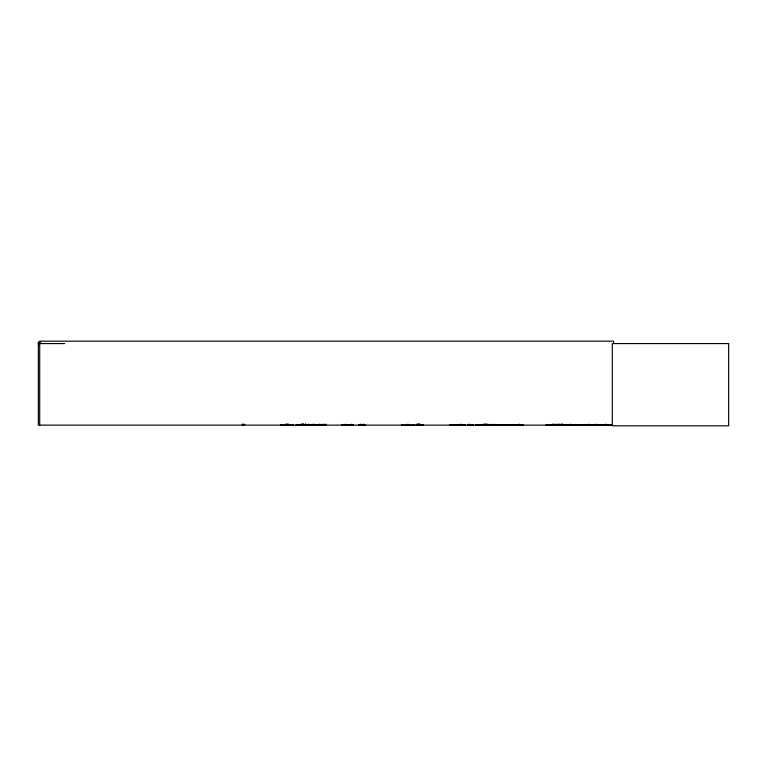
<?xml version="1.0" encoding="UTF-8"?>
<svg xmlns="http://www.w3.org/2000/svg" width="767" height="767" viewBox="0 0 767 767"><rect width="100%" height="100%" fill="white"/><g stroke="black" fill="none" stroke-linecap="round" stroke-linejoin="round"><path stroke-width="1.15" d="M479.174 425.1L479.174 424.448M567.532 424.448L567.685 425.023M574.857 424.582L574.847 425.129L574.866 424.582L574.943 425.129L574.943 424.582L608.356 424.582L608.25 425.129L608.26 424.582M574.953 424.832L608.356 424.803M477.697 425.043L477.86 424.448M489.768 425.023L489.797 424.448M564.435 425.023L564.464 424.448M557.36 425.023L557.408 424.448M296.839 424.966L315.755 425.062L303.847 424.582L303.368 425.081L303.905 424.832M305.621 425.052L305.611 424.276M295.985 425.043L325.611 425.1M364.804 425.043L364.852 424.448M418.427 425.023L418.351 424.276M493.286 425.023L493.315 424.506M496.163 425.1L496.45 424.582L496.786 425.129M513.545 425.11L513.161 424.582C511.896 425.263 514.139 425.321 513.516 424.448M310.386 425.1L308.708 425.081L309.187 424.582L310.414 425.062L310.367 424.448M315.333 424.832L314.796 425.081L315.266 424.582M546.075 425.043L611.826 425.043L611.826 424.448M513.411 425.043L513.468 424.506M523.046 425.043L523.094 424.506L523.152 425.129M591.578 425.043L591.645 424.506L591.712 425.129M565.365 425.043L565.432 424.506M307.509 425.043L307.663 424.448M497.198 425.1L497.495 424.582L497.908 425.081L497.486 424.803M501.723 424.832L502.184 425.081L501.771 424.582L501.484 425.1M517.485 424.832L517.044 425.1L517.437 424.582L517.773 425.129M518.808 425.129L518.473 424.582L518.051 425.062L518.53 424.832M456.538 425.043L456.614 424.506M461.437 425.043L461.513 424.506M305.419 425.119L305.026 424.582C303.665 425.378 306.378 425.11 305.467 424.103M314.144 424.832L313.645 425.11L314.087 424.582L314.48 425.119M286.503 425.043L286.59 424.506M493.229 425.043L475.818 425.081M40.747 342.044L38.35 342.044L38.35 425.129L612.43 425.129M38.35 343.587L64.658 343.587M449.913 424.592L465.262 424.592M475.837 424.592L491.196 424.592M496.45 424.582L523.305 424.592M449.884 424.793L465.291 424.793M475.808 424.813L491.225 424.813M523.334 424.813L496.508 424.832M342.101 424.506L351.487 425.1M352.916 425.023L353.347 425.043M416.308 425.129L416.308 424.448L416.385 424.956L423.087 425.043M449.893 425.081L465.281 425.081M473.546 425.1L468.167 425.043M496.028 425.062L523.324 425.081M304.173 425.1L303.847 424.582M555.308 425.043L555.279 424.448M485.29 425.043L485.137 424.276M473.066 425.043L472.99 424.506M422.694 425.043L422.617 424.506L422.54 425.129M416.855 425.043L416.951 424.103M364.996 425.043L364.929 424.506M359.157 425.043L359.119 424.448M358.764 425.043L358.688 424.506M575.317 425.043L575.25 424.506M316.1 425.043L316.042 424.506L315.985 425.129M492.941 425.023L492.913 424.448M554.685 424.956L554.829 424.276M491.589 425.043L491.589 424.448M613.629 343.587L613.629 341.181L39.702 341.181L39.702 425.129M605.872 424.276L605.872 425.129M605.451 424.276L605.451 425.129M601.28 424.448L601.28 425.129M599.497 424.448L599.497 425.129M596.458 424.276L596.458 425.129M596.189 424.276L596.189 425.129M593.505 424.448L593.505 425.129M589.018 424.276L589.018 425.129M588.749 424.276L588.749 425.129M583.927 424.448L583.927 425.129M575.183 424.448L575.183 425.129M570.418 424.276L570.418 425.129M570.149 424.276L570.149 425.129M567.685 424.448L567.695 425.129M565.5 424.448L565.528 425.129M564.081 424.448L564.081 425.129M562.911 424.506L562.949 425.043L562.882 424.276M562.623 424.276L562.623 425.129M561.665 424.276L561.732 425.129M561.549 424.276L561.549 425.129M561.3 424.276L561.3 425.129M561.137 424.276L561.243 425.129M560.782 424.448L560.782 425.129M559.574 424.276L559.574 425.129L559.44 424.448M559.066 424.276L559.153 425.129M558.577 424.276L558.654 425.129M558.242 424.276L558.117 425.129M557.858 424.448L557.858 425.129M556.928 424.276L556.928 425.129M556.545 424.276L556.545 425.129M555.739 424.448L555.739 425.129M554.608 424.448L554.685 425.129M554.455 424.448L554.455 425.129L554.397 424.276M553.275 424.276L553.199 425.129M552.681 424.276L552.681 425.129M552.547 424.448L552.547 425.129M552.298 424.276L552.298 425.129M551.818 424.448L551.818 425.129M548.443 424.448L548.443 425.129M546.353 424.448L546.353 425.129M519.355 424.276L519.355 425.129M519.019 424.276L519.019 425.129M494.811 424.276L494.811 425.129M493.478 424.448L493.402 425.129M489.969 424.276L489.969 425.129M486.959 424.103L486.959 425.129M486.805 424.276L486.805 425.129M486.451 424.103L486.383 425.129M485.569 424.276L485.626 425.129M484.658 424.448L484.658 425.129M484.562 424.103L484.571 425.129M484.38 424.276L484.38 425.129M483.967 424.276L483.967 425.129M483.248 424.276L483.248 425.129M480.976 424.448L480.976 425.129M472.913 424.448L472.913 425.129M469.289 424.276L469.289 425.129M469.116 424.276L469.116 425.129M468.014 424.448L468.014 425.129M461.59 424.448L461.59 425.129M460.488 424.276L460.488 425.129M460.315 424.276L460.315 425.129M456.691 424.448L456.691 425.129M419.952 424.276L419.952 425.129M419.808 424.103L419.808 425.129M419.108 424.103L419.108 425.129M418.83 424.103L418.83 425.129M418.619 424.448L418.619 425.129M418.542 424.448L418.542 425.129M418.14 424.276L418.14 425.129M417.411 424.103L417.411 425.129M414.151 424.448L414.142 425.129L401.803 425.1L401.812 424.448M408.188 424.276L408.197 425.129M407.756 424.276L407.776 425.129M365.351 424.448L365.447 425.129L358.525 425.1L358.62 424.448M363.52 424.276L363.52 425.129M363.309 424.276L363.309 425.129M360.663 424.276L360.663 425.129M360.442 424.276L360.442 425.129M352.801 424.448L352.801 425.129M352.724 424.448L352.724 425.129M351.391 424.276L351.391 425.129M351.018 424.448L351.018 425.129M345.744 424.276L345.744 425.129M345.428 424.276L345.428 425.129M342.044 424.448L342.044 425.129M326.071 424.103L326.071 425.129M325.15 424.448L325.15 425.129M324.374 424.103L324.374 425.129M321.977 424.103L321.977 425.129M319.81 424.276L319.81 425.129M319.494 424.276L319.494 425.129M316.905 424.448L316.905 425.129M315.573 424.448L315.573 425.129M314.326 424.4L314.326 425.081M313.53 424.448L313.53 425.129M313.396 424.276L313.396 425.129M313.08 424.276L313.003 425.129L312.974 424.448M312.447 424.448L312.447 425.129M308.986 424.228L308.986 425.081M308.67 424.228L308.67 425.081M307.73 424.448L307.73 425.129M306.071 424.4L306.071 425.081M305.832 424.276L305.832 425.129M305.161 424.4L305.161 425.081M303.77 424.103L303.77 425.129M303.511 424.103L303.511 425.129M302.812 424.103L302.812 425.129M302.572 424.228L302.572 425.081M302.246 424.228L302.246 425.081M301.997 424.276L301.997 425.129M301.69 424.276L301.69 425.129M301.421 424.448L301.421 425.129M301.115 424.103L301.115 425.129M296.906 424.4L296.906 425.081M296.417 424.448L296.417 425.129M293.167 424.448L293.157 425.129L280.818 425.1L280.827 424.448M288.181 424.103L288.085 425.129M288.018 424.103L288.018 425.129M287.203 424.276L287.213 425.129M286.772 424.276L286.791 425.129M286.762 424.448L286.676 425.129M286.321 424.103L286.321 425.129M285.775 424.103L285.775 425.129M244.663 424.103L244.663 425.129M242.966 424.103L242.966 425.129M242.267 424.103L242.267 425.129M608.269 424.582L608.346 425.129L608.356 424.582M500.736 424.582C499.384 425.206 502.078 425.244 500.736 424.582M514.197 424.582C512.845 425.206 515.539 425.244 514.197 424.582M308.746 424.582C307.222 425.244 310.28 425.206 308.746 424.582M310.367 424.582C308.842 425.244 311.901 425.206 310.367 424.582M728.65 343.587L612.277 343.587L612.277 425.819L728.65 425.819L728.65 343.587M488.637 425.129L488.637 424.448L488.56 425.129"/></g></svg>
